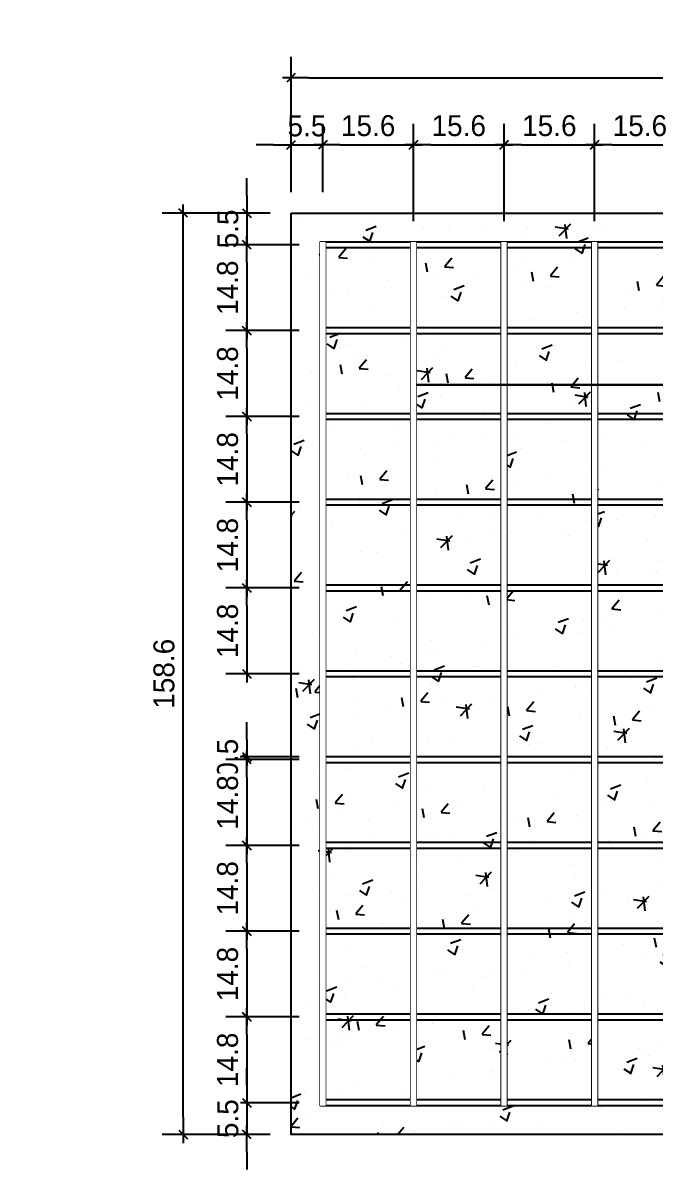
# Model space of a CAD drawing. Header units: millimetres. Extents: x 19458 to 19711, y 4351 to 4752.
# Drawn here: x 19489.28 to 19490.369, y 4518.287 to 4520.267 of the extents above; entities that cross this region are included whole.
import ezdxf
from ezdxf import colors
from ezdxf.entities.mleader import LeaderData, LeaderLine
from ezdxf.math import Vec2, Vec3

# ---------------------------------------------------------------- set-up
doc = ezdxf.new("R2010")
doc.units = ezdxf.units.MM
doc.set_wipeout_variables(frame=1)
for name, color, linetype in [('0 @ 0.2', 7, 'Continuous'), ('cotas', 1, 'Continuous'), ('cotas @ 500', 1, 'Continuous')]:
    doc.layers.add(name, color=color, linetype=linetype)
doc.styles.add('century gothic', font='GOTHIC.TTF')
doc.styles.add('COTAS SMC', font='GOTHIC.TTF')
doc.dimstyles.new('ANOTATIVE 100 SMCONSTRUCCIONES', dxfattribs={"dimscale": 0, "dimtxt": 0.18, "dimasz": 0.15, "dimexe": 0.18, "dimexo": 0.09, "dimgap": 0.1, "dimtad": 1, "dimzin": 0, "dimdsep": 46, "dimtxsty": 'century gothic', "dimblk1": 'FLECHA1', "dimblk2": 'FLECHA1', "dimsah": 1, "dimcen": 0.18, "dimdle": 0.075, "dimclrd": 1, "dimclre": 1, "dimclrt": 2, "dimaunit": 1, "dimadec": 0, "dimazin": 0, "dimtfac": 0.75, "dimtix": 1, "dimtmove": 2, "dimatfit": 3, "dimfxl": 0.09, "dimtvp": 1.5, "dimtfill": 1, "dimtolj": 1, "dimtzin": 0, "dimarcsym": 0})
doc.dimstyles.new('ANOTATIVE CM SMCONSTRUCCIONES', dxfattribs={"dimscale": 0, "dimtxt": 0.18, "dimasz": 0.15, "dimexe": 0.18, "dimexo": 0.18, "dimgap": 0.07, "dimtad": 1, "dimdec": 1, "dimlfac": 100, "dimdsep": 46, "dimtxsty": 'century gothic', "dimblk1": 'FLECHA1', "dimblk2": 'FLECHA1', "dimsah": 1, "dimcen": 0.18, "dimdle": 0.075, "dimclrd": 1, "dimclre": 1, "dimclrt": 2, "dimaunit": 1, "dimadec": 0, "dimazin": 2, "dimtfac": 0.75, "dimtdec": 1, "dimtix": 1, "dimtmove": 2, "dimatfit": 3, "dimfxl": 0.09, "dimtvp": 1.5, "dimtfill": 1, "dimtolj": 1, "dimtzin": 0, "dimarcsym": 0})
doc.dimstyles.new('PIES SMCONSTRUCCIONES', dxfattribs={"dimscale": 0, "dimtxt": 0.18, "dimasz": 0.2, "dimexe": 0.18, "dimexo": 0, "dimgap": 0.1, "dimtad": 1, "dimdec": 0, "dimlfac": 39.370079, "dimzin": 0, "dimdsep": 46, "dimlunit": 4, "dimtxsty": 'COTAS SMC', "dimblk1": 'FLECHA1', "dimblk2": 'FLECHA1', "dimsah": 1, "dimcen": 0.2, "dimdle": 0.075, "dimclrd": 1, "dimclre": 1, "dimclrt": 2, "dimaunit": 1, "dimadec": 0, "dimazin": 0, "dimtfac": 0.75, "dimtdec": 0, "dimtix": 1, "dimtmove": 2, "dimatfit": 3, "dimfxl": 0.09, "dimtvp": 1.5, "dimtfill": 1, "dimtolj": 1, "dimtzin": 0, "dimarcsym": 0})

# ---------------------------------------------------------------- blocks, each defined once
blk = doc.blocks.new('FLECHA1')
at = {"color": 4}
blk.add_line((-0.246176, -0.248081), (0.248081, 0.25), dxfattribs=at)
at = {"color": 1}
blk.add_line((-1, 0), (0.496162, 0), dxfattribs=at)
blk = doc.blocks.new('*D419')
at = {"layer": 'cotas', "color": 1, "lineweight": -2, "transparency": 16777216}
for p, q in [((19614.326, 4625.8448), (19614.326, 4700.8448)), ((19570.9836, 4550.8448), (19524.326, 4550.8448)), ((19614.326, 4548.4298), (19614.326, 4550.8448)), ((19570.5339, 4548.4298), (19524.326, 4548.4298)), ((19614.326, 4473.4298), (19614.326, 4398.4298))]:
    blk.add_line(p, q, dxfattribs=at)
at = {"layer": 'Defpoints', "color": 0, "transparency": 16777216}
for p in [(19614.326, 4550.8448), (19615.9836, 4550.8448), (19615.5339, 4548.4298)]:
    blk.add_point(p, dxfattribs=at)
at = {"layer": 'cotas', "color": 1, "lineweight": -2, "transparency": 16777216, "xscale": 75, "yscale": 75, "zscale": 75}
for p, rotation in [((19614.326, 4550.8448), 270), ((19614.326, 4548.4298), 90)]:
    blk.add_blockref('FLECHA1', p, dxfattribs=dict(at, rotation=rotation))
at = {"layer": 'cotas', "color": 2, "transparency": 16777216, "insert": (19517.3376, 4549.6373), "char_height": 90, "attachment_point": 5, "rotation": 90, "style": 'century gothic', "bg_fill": 3, "box_fill_scale": 1.1, "bg_fill_color": 256, "bg_fill_true_color": 13158600, "bg_fill_transparency": 0}
blk.add_mtext('\\A1;2.42', dxfattribs=at)
blk = doc.blocks.new('*D474')
at = {"layer": 'cotas', "color": 1, "lineweight": -2, "transparency": 16777216}
for p, q in [((19620.0128, 4651.7533), (19620.0128, 4751.7533)), ((19620.4168, 4551.7533), (19530.0128, 4551.7533)), ((19620.0128, 4550.5333), (19620.0128, 4551.7533)), ((19620.4168, 4550.5333), (19530.0128, 4550.5333)), ((19620.0128, 4450.5333), (19620.0128, 4350.5333))]:
    blk.add_line(p, q, dxfattribs=at)
at = {"layer": 'Defpoints', "color": 0, "transparency": 16777216}
for p in [(19620.0128, 4551.7533), (19620.4168, 4551.7533), (19620.4168, 4550.5333)]:
    blk.add_point(p, dxfattribs=at)
at = {"layer": 'cotas', "color": 1, "lineweight": -2, "transparency": 16777216, "xscale": 100, "yscale": 100, "zscale": 100}
for p, rotation in [((19620.0128, 4551.7533), 270), ((19620.0128, 4550.5333), 90)]:
    blk.add_blockref('FLECHA1', p, dxfattribs=dict(at, rotation=rotation))
at = {"layer": 'cotas', "color": 2, "transparency": 16777216, "insert": (19523.8809, 4551.1433), "char_height": 90, "attachment_point": 5, "rotation": 90, "style": 'COTAS SMC', "bg_fill": 3, "box_fill_scale": 1.1, "bg_fill_color": 256, "bg_fill_true_color": 13158600, "bg_fill_transparency": 0}
blk.add_mtext("\\A1;4'", dxfattribs=at)
blk = doc.blocks.new('*D859')
at = {"color": 1, "lineweight": -2, "transparency": 16777216}
for p, q in [((19489.7414, 4519.9756), (19489.7414, 4520.0929)), ((19489.7962, 4519.9756), (19489.7962, 4520.0929)), ((19489.7114, 4520.0569), (19489.6814, 4520.0569)), ((19489.7414, 4520.0569), (19489.7962, 4520.0569)), ((19489.8262, 4520.0569), (19489.8562, 4520.0569))]:
    blk.add_line(p, q, dxfattribs=at)
at = {"layer": 'Defpoints', "color": 0, "transparency": 16777216}
for p in [(19489.7962, 4520.0569), (19489.7414, 4519.9396), (19489.7962, 4519.9396)]:
    blk.add_point(p, dxfattribs=at)
at = {"color": 1, "lineweight": -2, "transparency": 16777216, "xscale": 0.03, "yscale": 0.03, "zscale": 0.03}
blk.add_blockref('FLECHA1', (19489.7414, 4520.0569), dxfattribs=at)
at = {"color": 1, "lineweight": -2, "transparency": 16777216, "xscale": 0.03, "yscale": 0.03, "zscale": 0.03, "rotation": 180}
blk.add_blockref('FLECHA1', (19489.7962, 4520.0569), dxfattribs=at)
at = {"color": 2, "transparency": 16777216, "insert": (19489.7688, 4520.0894), "char_height": 0.036, "attachment_point": 5, "style": 'century gothic', "bg_fill": 3, "box_fill_scale": 1.1, "bg_fill_color": 256, "bg_fill_true_color": 13158600, "bg_fill_transparency": 0}
blk.add_mtext('\\A1;5.5', dxfattribs=at)
blk = doc.blocks.new('*D860')
at = {"color": 1, "lineweight": -2, "transparency": 16777216}
for p, q in [((19489.7962, 4519.9756), (19489.7962, 4520.0929)), ((19489.952, 4519.9256), (19489.952, 4520.0929)), ((19489.8262, 4520.0569), (19489.922, 4520.0569))]:
    blk.add_line(p, q, dxfattribs=at)
at = {"layer": 'Defpoints', "color": 0, "transparency": 16777216}
for p in [(19489.952, 4520.0569), (19489.7962, 4519.9396), (19489.952, 4519.8896)]:
    blk.add_point(p, dxfattribs=at)
at = {"color": 1, "lineweight": -2, "transparency": 16777216, "xscale": 0.03, "yscale": 0.03, "zscale": 0.03, "rotation": 180}
blk.add_blockref('FLECHA1', (19489.7962, 4520.0569), dxfattribs=at)
at = {"color": 1, "lineweight": -2, "transparency": 16777216, "xscale": 0.03, "yscale": 0.03, "zscale": 0.03}
blk.add_blockref('FLECHA1', (19489.952, 4520.0569), dxfattribs=at)
at = {"color": 2, "transparency": 16777216, "insert": (19489.8741, 4520.0898), "char_height": 0.036, "attachment_point": 5, "style": 'century gothic', "bg_fill": 3, "box_fill_scale": 1.1, "bg_fill_color": 256, "bg_fill_true_color": 13158600, "bg_fill_transparency": 0}
blk.add_mtext('\\A1;15.6', dxfattribs=at)
blk = doc.blocks.new('*D861')
at = {"color": 1, "lineweight": -2, "transparency": 16777216}
for p, q in [((19489.952, 4519.9256), (19489.952, 4520.0929)), ((19490.1079, 4519.9256), (19490.1079, 4520.0929)), ((19489.982, 4520.0569), (19490.0779, 4520.0569))]:
    blk.add_line(p, q, dxfattribs=at)
at = {"layer": 'Defpoints', "color": 0, "transparency": 16777216}
for p in [(19490.1079, 4520.0569), (19489.952, 4519.8896), (19490.1079, 4519.8896)]:
    blk.add_point(p, dxfattribs=at)
at = {"color": 1, "lineweight": -2, "transparency": 16777216, "xscale": 0.03, "yscale": 0.03, "zscale": 0.03, "rotation": 180}
blk.add_blockref('FLECHA1', (19489.952, 4520.0569), dxfattribs=at)
at = {"color": 1, "lineweight": -2, "transparency": 16777216, "xscale": 0.03, "yscale": 0.03, "zscale": 0.03}
blk.add_blockref('FLECHA1', (19490.1079, 4520.0569), dxfattribs=at)
at = {"color": 2, "transparency": 16777216, "insert": (19490.03, 4520.0898), "char_height": 0.036, "attachment_point": 5, "style": 'century gothic', "bg_fill": 3, "box_fill_scale": 1.1, "bg_fill_color": 256, "bg_fill_true_color": 13158600, "bg_fill_transparency": 0}
blk.add_mtext('\\A1;15.6', dxfattribs=at)
blk = doc.blocks.new('*D862')
at = {"color": 1, "lineweight": -2, "transparency": 16777216}
for p, q in [((19490.1079, 4519.9256), (19490.1079, 4520.0929)), ((19490.2638, 4519.9256), (19490.2638, 4520.0929)), ((19490.1379, 4520.0569), (19490.2338, 4520.0569))]:
    blk.add_line(p, q, dxfattribs=at)
at = {"layer": 'Defpoints', "color": 0, "transparency": 16777216}
for p in [(19490.2638, 4520.0569), (19490.1079, 4519.8896), (19490.2638, 4519.8896)]:
    blk.add_point(p, dxfattribs=at)
at = {"color": 1, "lineweight": -2, "transparency": 16777216, "xscale": 0.03, "yscale": 0.03, "zscale": 0.03, "rotation": 180}
blk.add_blockref('FLECHA1', (19490.1079, 4520.0569), dxfattribs=at)
at = {"color": 1, "lineweight": -2, "transparency": 16777216, "xscale": 0.03, "yscale": 0.03, "zscale": 0.03}
blk.add_blockref('FLECHA1', (19490.2638, 4520.0569), dxfattribs=at)
at = {"color": 2, "transparency": 16777216, "insert": (19490.1859, 4520.0898), "char_height": 0.036, "attachment_point": 5, "style": 'century gothic', "bg_fill": 3, "box_fill_scale": 1.1, "bg_fill_color": 256, "bg_fill_true_color": 13158600, "bg_fill_transparency": 0}
blk.add_mtext('\\A1;15.6', dxfattribs=at)
blk = doc.blocks.new('*D863')
at = {"color": 1, "lineweight": -2, "transparency": 16777216}
for p, q in [((19490.2638, 4519.9256), (19490.2638, 4520.0929)), ((19490.4197, 4519.9256), (19490.4197, 4520.0929)), ((19490.2938, 4520.0569), (19490.3897, 4520.0569))]:
    blk.add_line(p, q, dxfattribs=at)
at = {"layer": 'Defpoints', "color": 0, "transparency": 16777216}
for p in [(19490.4197, 4520.0569), (19490.2638, 4519.8896), (19490.4197, 4519.8896)]:
    blk.add_point(p, dxfattribs=at)
at = {"color": 1, "lineweight": -2, "transparency": 16777216, "xscale": 0.03, "yscale": 0.03, "zscale": 0.03, "rotation": 180}
blk.add_blockref('FLECHA1', (19490.2638, 4520.0569), dxfattribs=at)
at = {"color": 1, "lineweight": -2, "transparency": 16777216, "xscale": 0.03, "yscale": 0.03, "zscale": 0.03}
blk.add_blockref('FLECHA1', (19490.4197, 4520.0569), dxfattribs=at)
at = {"color": 2, "transparency": 16777216, "insert": (19490.3417, 4520.0898), "char_height": 0.036, "attachment_point": 5, "style": 'century gothic', "bg_fill": 3, "box_fill_scale": 1.1, "bg_fill_color": 256, "bg_fill_true_color": 13158600, "bg_fill_transparency": 0}
blk.add_mtext('\\A1;15.6', dxfattribs=at)
blk = doc.blocks.new('*D870')
at = {"color": 1, "lineweight": -2, "transparency": 16777216}
for p, q in [((19489.7414, 4519.9756), (19489.7414, 4520.2086)), ((19491.2538, 4519.9756), (19491.2538, 4520.2086)), ((19489.7714, 4520.1726), (19491.2238, 4520.1726))]:
    blk.add_line(p, q, dxfattribs=at)
at = {"layer": 'Defpoints', "color": 0, "transparency": 16777216}
for p in [(19491.2538, 4520.1726), (19489.7414, 4519.9396), (19491.2538, 4519.9396)]:
    blk.add_point(p, dxfattribs=at)
at = {"color": 1, "lineweight": -2, "transparency": 16777216, "xscale": 0.03, "yscale": 0.03, "zscale": 0.03, "rotation": 180}
blk.add_blockref('FLECHA1', (19489.7414, 4520.1726), dxfattribs=at)
at = {"color": 1, "lineweight": -2, "transparency": 16777216, "xscale": 0.03, "yscale": 0.03, "zscale": 0.03}
blk.add_blockref('FLECHA1', (19491.2538, 4520.1726), dxfattribs=at)
at = {"color": 2, "transparency": 16777216, "insert": (19490.4976, 4520.2055), "char_height": 0.036, "attachment_point": 5, "style": 'century gothic', "bg_fill": 3, "box_fill_scale": 1.1, "bg_fill_color": 256, "bg_fill_true_color": 13158600, "bg_fill_transparency": 0}
blk.add_mtext('\\A1;151.2', dxfattribs=at)
blk = doc.blocks.new('*D871')
at = {"color": 1, "lineweight": -2, "transparency": 16777216}
for p, q in [((19489.6653, 4519.9696), (19489.6653, 4519.9996)), ((19489.7054, 4519.9396), (19489.6293, 4519.9396)), ((19489.6653, 4519.9396), (19489.6653, 4519.8848)), ((19489.7554, 4519.8848), (19489.6293, 4519.8848)), ((19489.6653, 4519.8548), (19489.6653, 4519.8248))]:
    blk.add_line(p, q, dxfattribs=at)
at = {"layer": 'Defpoints', "color": 0, "transparency": 16777216}
for p in [(19489.7414, 4519.9396), (19489.6653, 4519.8848), (19489.7914, 4519.8848)]:
    blk.add_point(p, dxfattribs=at)
at = {"color": 1, "lineweight": -2, "transparency": 16777216, "xscale": 0.03, "yscale": 0.03, "zscale": 0.03}
for p, rotation in [((19489.6653, 4519.9396), 270), ((19489.6653, 4519.8848), 90)]:
    blk.add_blockref('FLECHA1', p, dxfattribs=dict(at, rotation=rotation))
at = {"color": 2, "transparency": 16777216, "insert": (19489.6328, 4519.9122), "char_height": 0.036, "attachment_point": 5, "rotation": 90, "style": 'century gothic', "bg_fill": 3, "box_fill_scale": 1.1, "bg_fill_color": 256, "bg_fill_true_color": 13158600, "bg_fill_transparency": 0}
blk.add_mtext('\\A1;5.5', dxfattribs=at)
blk = doc.blocks.new('*D872')
at = {"color": 1, "lineweight": -2, "transparency": 16777216}
for p, q in [((19489.7554, 4519.8848), (19489.6293, 4519.8848)), ((19489.6653, 4519.8548), (19489.6653, 4519.7671)), ((19489.7554, 4519.7371), (19489.6293, 4519.7371))]:
    blk.add_line(p, q, dxfattribs=at)
at = {"layer": 'Defpoints', "color": 0, "transparency": 16777216}
for p in [(19489.7914, 4519.8848), (19489.6653, 4519.7371), (19489.7914, 4519.7371)]:
    blk.add_point(p, dxfattribs=at)
at = {"color": 1, "lineweight": -2, "transparency": 16777216, "xscale": 0.03, "yscale": 0.03, "zscale": 0.03}
for p, rotation in [((19489.6653, 4519.8848), 90), ((19489.6653, 4519.7371), 270)]:
    blk.add_blockref('FLECHA1', p, dxfattribs=dict(at, rotation=rotation))
at = {"color": 2, "transparency": 16777216, "insert": (19489.6323, 4519.811), "char_height": 0.036, "attachment_point": 5, "rotation": 90, "style": 'century gothic', "bg_fill": 3, "box_fill_scale": 1.1, "bg_fill_color": 256, "bg_fill_true_color": 13158600, "bg_fill_transparency": 0}
blk.add_mtext('\\A1;14.8', dxfattribs=at)
blk = doc.blocks.new('*D873')
at = {"color": 1, "lineweight": -2, "transparency": 16777216}
for p, q in [((19489.7554, 4519.7371), (19489.6293, 4519.7371)), ((19489.6653, 4519.7071), (19489.6653, 4519.6194)), ((19489.7554, 4519.5894), (19489.6293, 4519.5894))]:
    blk.add_line(p, q, dxfattribs=at)
at = {"layer": 'Defpoints', "color": 0, "transparency": 16777216}
for p in [(19489.7914, 4519.7371), (19489.6653, 4519.5894), (19489.7914, 4519.5894)]:
    blk.add_point(p, dxfattribs=at)
at = {"color": 1, "lineweight": -2, "transparency": 16777216, "xscale": 0.03, "yscale": 0.03, "zscale": 0.03}
for p, rotation in [((19489.6653, 4519.7371), 90), ((19489.6653, 4519.5894), 270)]:
    blk.add_blockref('FLECHA1', p, dxfattribs=dict(at, rotation=rotation))
at = {"color": 2, "transparency": 16777216, "insert": (19489.6323, 4519.6633), "char_height": 0.036, "attachment_point": 5, "rotation": 90, "style": 'century gothic', "bg_fill": 3, "box_fill_scale": 1.1, "bg_fill_color": 256, "bg_fill_true_color": 13158600, "bg_fill_transparency": 0}
blk.add_mtext('\\A1;14.8', dxfattribs=at)
blk = doc.blocks.new('*D874')
at = {"color": 1, "lineweight": -2, "transparency": 16777216}
for p, q in [((19489.7554, 4519.5894), (19489.6293, 4519.5894)), ((19489.6653, 4519.5594), (19489.6653, 4519.4717)), ((19489.7554, 4519.4417), (19489.6293, 4519.4417))]:
    blk.add_line(p, q, dxfattribs=at)
at = {"layer": 'Defpoints', "color": 0, "transparency": 16777216}
for p in [(19489.7914, 4519.5894), (19489.6653, 4519.4417), (19489.7914, 4519.4417)]:
    blk.add_point(p, dxfattribs=at)
at = {"color": 1, "lineweight": -2, "transparency": 16777216, "xscale": 0.03, "yscale": 0.03, "zscale": 0.03}
for p, rotation in [((19489.6653, 4519.5894), 90), ((19489.6653, 4519.4417), 270)]:
    blk.add_blockref('FLECHA1', p, dxfattribs=dict(at, rotation=rotation))
at = {"color": 2, "transparency": 16777216, "insert": (19489.6323, 4519.5156), "char_height": 0.036, "attachment_point": 5, "rotation": 90, "style": 'century gothic', "bg_fill": 3, "box_fill_scale": 1.1, "bg_fill_color": 256, "bg_fill_true_color": 13158600, "bg_fill_transparency": 0}
blk.add_mtext('\\A1;14.8', dxfattribs=at)
blk = doc.blocks.new('*D875')
at = {"color": 1, "lineweight": -2, "transparency": 16777216}
for p, q in [((19489.7554, 4519.4417), (19489.6293, 4519.4417)), ((19489.6653, 4519.4117), (19489.6653, 4519.3241)), ((19489.7554, 4519.2941), (19489.6293, 4519.2941))]:
    blk.add_line(p, q, dxfattribs=at)
at = {"layer": 'Defpoints', "color": 0, "transparency": 16777216}
for p in [(19489.7914, 4519.4417), (19489.6653, 4519.2941), (19489.7914, 4519.2941)]:
    blk.add_point(p, dxfattribs=at)
at = {"color": 1, "lineweight": -2, "transparency": 16777216, "xscale": 0.03, "yscale": 0.03, "zscale": 0.03}
for p, rotation in [((19489.6653, 4519.4417), 90), ((19489.6653, 4519.2941), 270)]:
    blk.add_blockref('FLECHA1', p, dxfattribs=dict(at, rotation=rotation))
at = {"color": 2, "transparency": 16777216, "insert": (19489.6323, 4519.3679), "char_height": 0.036, "attachment_point": 5, "rotation": 90, "style": 'century gothic', "bg_fill": 3, "box_fill_scale": 1.1, "bg_fill_color": 256, "bg_fill_true_color": 13158600, "bg_fill_transparency": 0}
blk.add_mtext('\\A1;14.8', dxfattribs=at)
blk = doc.blocks.new('*D876')
at = {"color": 1, "lineweight": -2, "transparency": 16777216}
for p, q in [((19489.7554, 4519.2941), (19489.6293, 4519.2941)), ((19489.6653, 4519.2641), (19489.6653, 4519.1764)), ((19489.7554, 4519.1464), (19489.6293, 4519.1464))]:
    blk.add_line(p, q, dxfattribs=at)
at = {"layer": 'Defpoints', "color": 0, "transparency": 16777216}
for p in [(19489.7914, 4519.2941), (19489.6653, 4519.1464), (19489.7914, 4519.1464)]:
    blk.add_point(p, dxfattribs=at)
at = {"color": 1, "lineweight": -2, "transparency": 16777216, "xscale": 0.03, "yscale": 0.03, "zscale": 0.03}
for p, rotation in [((19489.6653, 4519.2941), 90), ((19489.6653, 4519.1464), 270)]:
    blk.add_blockref('FLECHA1', p, dxfattribs=dict(at, rotation=rotation))
at = {"color": 2, "transparency": 16777216, "insert": (19489.6323, 4519.2202), "char_height": 0.036, "attachment_point": 5, "rotation": 90, "style": 'century gothic', "bg_fill": 3, "box_fill_scale": 1.1, "bg_fill_color": 256, "bg_fill_true_color": 13158600, "bg_fill_transparency": 0}
blk.add_mtext('\\A1;14.8', dxfattribs=at)
blk = doc.blocks.new('*D877')
at = {"color": 1, "lineweight": -2, "transparency": 16777216}
for p, q in [((19489.6653, 4519.0334), (19489.6653, 4519.0634)), ((19489.7554, 4519.0034), (19489.6293, 4519.0034)), ((19489.6653, 4519.0034), (19489.6653, 4518.9987)), ((19489.7554, 4518.9987), (19489.6293, 4518.9987)), ((19489.6653, 4518.9687), (19489.6653, 4518.9387))]:
    blk.add_line(p, q, dxfattribs=at)
at = {"layer": 'Defpoints', "color": 0, "transparency": 16777216}
for p in [(19489.7914, 4519.0034), (19489.6653, 4518.9987), (19489.7914, 4518.9987)]:
    blk.add_point(p, dxfattribs=at)
at = {"color": 1, "lineweight": -2, "transparency": 16777216, "xscale": 0.03, "yscale": 0.03, "zscale": 0.03}
for p, rotation in [((19489.6653, 4519.0034), 270), ((19489.6653, 4518.9987), 90)]:
    blk.add_blockref('FLECHA1', p, dxfattribs=dict(at, rotation=rotation))
at = {"color": 2, "transparency": 16777216, "insert": (19489.6323, 4519.0011), "char_height": 0.036, "attachment_point": 5, "rotation": 90, "style": 'century gothic', "bg_fill": 3, "box_fill_scale": 1.1, "bg_fill_color": 256, "bg_fill_true_color": 13158600, "bg_fill_transparency": 0}
blk.add_mtext('\\A1;0.5', dxfattribs=at)
blk = doc.blocks.new('*D878')
at = {"color": 1, "lineweight": -2, "transparency": 16777216}
for p, q in [((19489.7554, 4518.9987), (19489.6293, 4518.9987)), ((19489.6653, 4518.9687), (19489.6653, 4518.881)), ((19489.7554, 4518.851), (19489.6293, 4518.851))]:
    blk.add_line(p, q, dxfattribs=at)
at = {"layer": 'Defpoints', "color": 0, "transparency": 16777216}
for p in [(19489.7914, 4518.9987), (19489.6653, 4518.851), (19489.7914, 4518.851)]:
    blk.add_point(p, dxfattribs=at)
at = {"color": 1, "lineweight": -2, "transparency": 16777216, "xscale": 0.03, "yscale": 0.03, "zscale": 0.03}
for p, rotation in [((19489.6653, 4518.9987), 90), ((19489.6653, 4518.851), 270)]:
    blk.add_blockref('FLECHA1', p, dxfattribs=dict(at, rotation=rotation))
at = {"color": 2, "transparency": 16777216, "insert": (19489.6323, 4518.9248), "char_height": 0.036, "attachment_point": 5, "rotation": 90, "style": 'century gothic', "bg_fill": 3, "box_fill_scale": 1.1, "bg_fill_color": 256, "bg_fill_true_color": 13158600, "bg_fill_transparency": 0}
blk.add_mtext('\\A1;14.8', dxfattribs=at)
blk = doc.blocks.new('*D879')
at = {"color": 1, "lineweight": -2, "transparency": 16777216}
for p, q in [((19489.7554, 4518.851), (19489.6293, 4518.851)), ((19489.6653, 4518.821), (19489.6653, 4518.7333)), ((19489.7554, 4518.7033), (19489.6293, 4518.7033))]:
    blk.add_line(p, q, dxfattribs=at)
at = {"layer": 'Defpoints', "color": 0, "transparency": 16777216}
for p in [(19489.7914, 4518.851), (19489.6653, 4518.7033), (19489.7914, 4518.7033)]:
    blk.add_point(p, dxfattribs=at)
at = {"color": 1, "lineweight": -2, "transparency": 16777216, "xscale": 0.03, "yscale": 0.03, "zscale": 0.03}
for p, rotation in [((19489.6653, 4518.851), 90), ((19489.6653, 4518.7033), 270)]:
    blk.add_blockref('FLECHA1', p, dxfattribs=dict(at, rotation=rotation))
at = {"color": 2, "transparency": 16777216, "insert": (19489.6323, 4518.7771), "char_height": 0.036, "attachment_point": 5, "rotation": 90, "style": 'century gothic', "bg_fill": 3, "box_fill_scale": 1.1, "bg_fill_color": 256, "bg_fill_true_color": 13158600, "bg_fill_transparency": 0}
blk.add_mtext('\\A1;14.8', dxfattribs=at)
blk = doc.blocks.new('*D880')
at = {"color": 1, "lineweight": -2, "transparency": 16777216}
for p, q in [((19489.7554, 4518.7033), (19489.6293, 4518.7033)), ((19489.6653, 4518.6733), (19489.6653, 4518.5856)), ((19489.7554, 4518.5556), (19489.6293, 4518.5556))]:
    blk.add_line(p, q, dxfattribs=at)
at = {"layer": 'Defpoints', "color": 0, "transparency": 16777216}
for p in [(19489.7914, 4518.7033), (19489.6653, 4518.5556), (19489.7914, 4518.5556)]:
    blk.add_point(p, dxfattribs=at)
at = {"color": 1, "lineweight": -2, "transparency": 16777216, "xscale": 0.03, "yscale": 0.03, "zscale": 0.03}
for p, rotation in [((19489.6653, 4518.7033), 90), ((19489.6653, 4518.5556), 270)]:
    blk.add_blockref('FLECHA1', p, dxfattribs=dict(at, rotation=rotation))
at = {"color": 2, "transparency": 16777216, "insert": (19489.6323, 4518.6295), "char_height": 0.036, "attachment_point": 5, "rotation": 90, "style": 'century gothic', "bg_fill": 3, "box_fill_scale": 1.1, "bg_fill_color": 256, "bg_fill_true_color": 13158600, "bg_fill_transparency": 0}
blk.add_mtext('\\A1;14.8', dxfattribs=at)
blk = doc.blocks.new('*D881')
at = {"color": 1, "lineweight": -2, "transparency": 16777216}
for p, q in [((19489.7554, 4518.5556), (19489.6293, 4518.5556)), ((19489.6653, 4518.5256), (19489.6653, 4518.4379)), ((19489.7554, 4518.4079), (19489.6293, 4518.4079))]:
    blk.add_line(p, q, dxfattribs=at)
at = {"layer": 'Defpoints', "color": 0, "transparency": 16777216}
for p in [(19489.7914, 4518.5556), (19489.6653, 4518.4079), (19489.7914, 4518.4079)]:
    blk.add_point(p, dxfattribs=at)
at = {"color": 1, "lineweight": -2, "transparency": 16777216, "xscale": 0.03, "yscale": 0.03, "zscale": 0.03}
for p, rotation in [((19489.6653, 4518.5556), 90), ((19489.6653, 4518.4079), 270)]:
    blk.add_blockref('FLECHA1', p, dxfattribs=dict(at, rotation=rotation))
at = {"color": 2, "transparency": 16777216, "insert": (19489.6323, 4518.4818), "char_height": 0.036, "attachment_point": 5, "rotation": 90, "style": 'century gothic', "bg_fill": 3, "box_fill_scale": 1.1, "bg_fill_color": 256, "bg_fill_true_color": 13158600, "bg_fill_transparency": 0}
blk.add_mtext('\\A1;14.8', dxfattribs=at)
blk = doc.blocks.new('*D882')
at = {"color": 1, "lineweight": -2, "transparency": 16777216}
for p, q in [((19489.6653, 4518.4379), (19489.6653, 4518.4679)), ((19489.7554, 4518.4079), (19489.6293, 4518.4079)), ((19489.6653, 4518.4079), (19489.6653, 4518.3532)), ((19489.7054, 4518.3532), (19489.6293, 4518.3532)), ((19489.6653, 4518.3232), (19489.6653, 4518.2932))]:
    blk.add_line(p, q, dxfattribs=at)
at = {"layer": 'Defpoints', "color": 0, "transparency": 16777216}
for p in [(19489.7914, 4518.4079), (19489.6653, 4518.3532), (19489.7414, 4518.3532)]:
    blk.add_point(p, dxfattribs=at)
at = {"color": 1, "lineweight": -2, "transparency": 16777216, "xscale": 0.03, "yscale": 0.03, "zscale": 0.03}
for p, rotation in [((19489.6653, 4518.4079), 270), ((19489.6653, 4518.3532), 90)]:
    blk.add_blockref('FLECHA1', p, dxfattribs=dict(at, rotation=rotation))
at = {"color": 2, "transparency": 16777216, "insert": (19489.6328, 4518.3805), "char_height": 0.036, "attachment_point": 5, "rotation": 90, "style": 'century gothic', "bg_fill": 3, "box_fill_scale": 1.1, "bg_fill_color": 256, "bg_fill_true_color": 13158600, "bg_fill_transparency": 0}
blk.add_mtext('\\A1;5.5', dxfattribs=at)
blk = doc.blocks.new('*D883')
at = {"color": 1, "lineweight": -2, "transparency": 16777216}
for p, q in [((19489.7054, 4519.9396), (19489.5198, 4519.9396)), ((19489.5558, 4518.3832), (19489.5558, 4519.9096)), ((19489.7054, 4518.3532), (19489.5198, 4518.3532))]:
    blk.add_line(p, q, dxfattribs=at)
at = {"layer": 'Defpoints', "color": 0, "transparency": 16777216}
for p in [(19489.5558, 4519.9396), (19489.7414, 4519.9396), (19489.7414, 4518.3532)]:
    blk.add_point(p, dxfattribs=at)
at = {"color": 1, "lineweight": -2, "transparency": 16777216, "xscale": 0.03, "yscale": 0.03, "zscale": 0.03}
for p, rotation in [((19489.5558, 4519.9396), 90), ((19489.5558, 4518.3532), 270)]:
    blk.add_blockref('FLECHA1', p, dxfattribs=dict(at, rotation=rotation))
at = {"color": 2, "transparency": 16777216, "insert": (19489.5229, 4519.1464), "char_height": 0.036, "attachment_point": 5, "rotation": 90, "style": 'century gothic', "bg_fill": 3, "box_fill_scale": 1.1, "bg_fill_color": 256, "bg_fill_true_color": 13158600, "bg_fill_transparency": 0}
blk.add_mtext('\\A1;158.6', dxfattribs=at)
blk = doc.blocks.new('*U1037')
at = {"layer": 'cotas @ 500'}
dim = blk.add_linear_dim(base=(19614.3260382735, 4550.8448237801), p1=(19615.5338597089, 4548.4298237801), p2=(19615.9836080801, 4550.8448237801), angle=90, dimstyle='ANOTATIVE 100 SMCONSTRUCCIONES', override={"dimscale": 500, "dimtix": 1, "dimtofl": 1, "dimtmove": 1, "dimatfit": 1}, dxfattribs=at)
dim.commit()
dim.dimension.update_dxf_attribs({"geometry": '*D419', "text_midpoint": (19517.3375950376, 4549.6373237801)})
blk = doc.blocks.new('*U1039')
at = {"layer": 'cotas @ 500'}
dim = blk.add_linear_dim(base=(19620.0128, 4551.7533), p1=(19620.4168, 4550.5333), p2=(19620.4168, 4551.7533), angle=90, dimstyle='PIES SMCONSTRUCCIONES', override={"dimscale": 500, "dimtix": 1, "dimtofl": 1, "dimtmove": 2, "dimatfit": 3}, dxfattribs=at)
dim.commit()
dim.dimension.update_dxf_attribs({"geometry": '*D474', "text_midpoint": (19523.8809, 4551.1433)})

msp = doc.modelspace()

# ---------------------------------------------------------------- block references
at = {"layer": 'cotas'}
msp.add_blockref('*U1037', (0, 0), dxfattribs=at)

# ---------------------------------------------------------------- next in the draw order: block references
msp.add_blockref('*U1039', (0, 0), dxfattribs=at)

# ---------------------------------------------------------------- next in the draw order: hatches: boundary and pattern name
h = msp.add_hatch()
h.set_pattern_fill('AR-CONC', color=250, scale=0.001)
h.set_pattern_definition([(50, (19.52941, -3.13942), (0.182184669, -0.0159390855), [0.01905, -0.20955]), (355, (19.52941, -3.13942), (-0.0352434214, 0.1910568452), [0.01524, -0.1676405842]), (100.4514447, (19.5446, -3.14075), (0.1469412471, 0.1751177519), [0.0161900088, -0.1780902446]), (46.1842, (19.5294, -3.08862), (0.271079041, -0.042042328), [0.028575, -0.314325]), (96.6355576, (19.552, -3.09213), (0.237404134, 0.2474261246), [0.024285023, -0.267135608]), (351.1841512, (19.5294, -3.08862), (0.237404134, 0.2474261246), [0.022859967, -0.251459732]), (21, (19.55481, -3.10132), (0.1516143913, -0.1022651982), [0.01905, -0.20955]), (326, (19.55481, -3.10132), (0.0618020283, 0.1841879661), [0.01524, -0.16764]), (71.451445, (19.56745, -3.10984), (0.2134164193, 0.0819227689), [0.0161900088, -0.1780899376]), (37.5, (19.52941, -3.13942), (0.00308860325, 0.08455503887), [0, -0.165608, 0, -0.17018, 0, -0.168275]), (7.5, (19.52941, -3.13942), (0.0668196625, 0.1001805748), [0, -0.097028, 0, -0.161798, 0, -0.064135]), (327.5, (19.47277, -3.13942), (0.13559059517, -0.005728744), [0, -0.0635, 0, -0.19812, 0, -0.26289]), (317.5, (19.44737, -3.13942), (0.1481291814, 0.025426491), [0, -0.08255, 0, -0.131572, 0, -0.18669])])
h.paths.add_polyline_path([(19489.7414, 4519.9396), (19491.2538, 4519.9396), (19491.2538, 4518.3532), (19489.7414, 4518.3532)])

# ---------------------------------------------------------------- next in the draw order: linework, layer by layer
at = {"color": 3}
msp.add_lwpolyline([(19489.7414, 4519.9396), (19491.2538, 4519.9396), (19491.2538, 4518.3532), (19489.7414, 4518.3532)], close=True, dxfattribs=at)
at = {"color": 1}
for points in [[(19489.8009, 4519.8896), (19489.7914, 4519.8896), (19489.7914, 4518.4032), (19489.8009, 4518.4032)], [(19489.7914, 4519.8896), (19489.7914, 4519.88), (19491.2038, 4519.88), (19491.2038, 4519.8896)], [(19489.9568, 4519.8896), (19489.9473, 4519.8896), (19489.9473, 4518.4032), (19489.9568, 4518.4032)], [(19490.1127, 4519.8896), (19490.1032, 4519.8896), (19490.1032, 4518.4032), (19490.1127, 4518.4032)], [(19490.2686, 4519.8896), (19490.259, 4519.8896), (19490.259, 4518.4032), (19490.2686, 4518.4032)], [(19489.7914, 4519.7419), (19489.7914, 4519.7324), (19491.2038, 4519.7324), (19491.2038, 4519.7419)], [(19489.7914, 4519.5942), (19489.7914, 4519.5847), (19491.2038, 4519.5847), (19491.2038, 4519.5942)], [(19489.7914, 4519.4465), (19489.7914, 4519.437), (19491.2038, 4519.437), (19491.2038, 4519.4465)], [(19489.7914, 4519.2988), (19489.7914, 4519.2893), (19491.2038, 4519.2893), (19491.2038, 4519.2988)], [(19489.7914, 4519.1511), (19489.7914, 4519.1416), (19491.2038, 4519.1416), (19491.2038, 4519.1511)], [(19489.7914, 4519.0034), (19489.7914, 4518.9939), (19491.2038, 4518.9939), (19491.2038, 4519.0034)], [(19489.7914, 4518.8558), (19489.7914, 4518.8462), (19491.2038, 4518.8462), (19491.2038, 4518.8558)], [(19489.7914, 4518.7081), (19489.7914, 4518.6985), (19491.2038, 4518.6985), (19491.2038, 4518.7081)], [(19489.7914, 4518.5604), (19489.7914, 4518.5508), (19491.2038, 4518.5508), (19491.2038, 4518.5604)], [(19489.7914, 4518.4127), (19489.7914, 4518.4032), (19491.2038, 4518.4032), (19491.2038, 4518.4127)]]:
    msp.add_lwpolyline(points, close=True, dxfattribs=at)

# ---------------------------------------------------------------- next in the draw order: dimensions: what is measured, and where the dimension line sits
at = {"layer": '0 @ 0.2'}
dim = msp.add_linear_dim(base=(19489.7962, 4520.0569), p1=(19489.7414, 4519.9396), p2=(19489.7962, 4519.9396), dimstyle='ANOTATIVE CM SMCONSTRUCCIONES', override={"dimscale": 0.2, "dimtix": 1, "dimtofl": 1, "dimtmove": 2, "dimatfit": 3}, dxfattribs=at)
dim.commit()
dim.dimension.update_dxf_attribs({"geometry": '*D859', "text_midpoint": (19489.7688, 4520.0894)})

# ---------------------------------------------------------------- next in the draw order: wipeouts: each hides what was drawn before it
at = {"color": 1}
for points in [[(19489.8009, 4519.8896), (19489.7914, 4519.8896), (19489.7914, 4518.4032), (19489.8009, 4518.4032)], [(19489.9568, 4519.8896), (19489.9473, 4519.8896), (19489.9473, 4518.4032), (19489.9568, 4518.4032)], [(19490.1127, 4519.8896), (19490.1032, 4519.8896), (19490.1032, 4518.4032), (19490.1127, 4518.4032)], [(19490.2686, 4519.8896), (19490.259, 4519.8896), (19490.259, 4518.4032), (19490.2686, 4518.4032)]]:
    msp.add_wipeout(points, dxfattribs=at)

# ---------------------------------------------------------------- next in the draw order: dimensions: what is measured, and where the dimension line sits
at = {"layer": '0 @ 0.2'}
dim = msp.add_linear_dim(base=(19489.952, 4520.0569), p1=(19489.7962, 4519.9396), p2=(19489.952, 4519.8896), dimstyle='ANOTATIVE CM SMCONSTRUCCIONES', override={"dimscale": 0.2, "dimtix": 1, "dimtofl": 1, "dimtmove": 2, "dimatfit": 3}, dxfattribs=at)
dim.commit()
dim.dimension.update_dxf_attribs({"geometry": '*D860', "text_midpoint": (19489.8741, 4520.0898)})
dim = msp.add_linear_dim(base=(19489.6653, 4518.9987), p1=(19489.7914, 4519.0034), p2=(19489.7914, 4518.9987), angle=90, dimstyle='ANOTATIVE CM SMCONSTRUCCIONES', override={"dimscale": 0.2, "dimtix": 1, "dimtofl": 1, "dimtmove": 2, "dimatfit": 3}, dxfattribs=at)
dim.commit()
dim.dimension.update_dxf_attribs({"geometry": '*D877', "text_midpoint": (19489.6323, 4519.0011)})

# ---------------------------------------------------------------- next in the draw order: leaders
ml = msp.add_multileader_mtext('Standard', dxfattribs=at)
ml.set_content("\\A1;REFUERZO CON VARILLA \\PDE %%C{\\H0.7x;\\S3#8;}''@6'' A/D", color=2, style='century gothic')
ml.set_leader_properties(color=1)
ml.build(insert=Vec2(0, 0))
ml.multileader.update_dxf_attribs({"dogleg_length": 0.09, "arrow_head_size": 0.036, "scale": 0.2})
ctx = ml.context
ctx.base_point, ctx.scale, ctx.char_height, ctx.arrow_head_size, ctx.landing_gap_size, ctx.plane_origin = Vec3(19491.4357, 4519.644), 0.2, 0.036, 0.036, 0.002, Vec3(19491.3094, 4519.4728)
notes = []
notes.append((ctx, [(0, (1, 1, 0), (19491.3768, 4519.644), (1, 0), 0.0589, [(4, [(19491.2046, 4519.644), (19490.8921, 4519.644), (19490.5803, 4519.644), (19490.2686, 4519.644), (19489.9568, 4519.644)], 0, [])])]))
ctx.mtext.insert, ctx.mtext.flow_direction = Vec3(19491.4377, 4519.6644), 5
for ctx, leaders in notes:
    for number, flags, end, landing, length, lines in leaders:
        leader = LeaderData()
        leader.index, (leader.has_last_leader_line, leader.has_dogleg_vector, leader.attachment_direction) = number, flags
        leader.last_leader_point, leader.dogleg_vector, leader.dogleg_length = Vec3(end), Vec3(landing), length
        for number, points, colour, breaks in lines:
            line = LeaderLine()
            line.index, line.vertices, line.color, line.breaks = number, Vec3.list(points), colors.encode_raw_color(colour), breaks
            leader.lines.append(line)
        ctx.leaders.append(leader)

# ---------------------------------------------------------------- next in the draw order: dimensions: what is measured, and where the dimension line sits
dim = msp.add_linear_dim(base=(19490.1079, 4520.0569), p1=(19489.952, 4519.8896), p2=(19490.1079, 4519.8896), dimstyle='ANOTATIVE CM SMCONSTRUCCIONES', override={"dimscale": 0.2, "dimtix": 1, "dimtofl": 1, "dimtmove": 2, "dimatfit": 3}, dxfattribs=at)
dim.commit()
dim.dimension.update_dxf_attribs({"geometry": '*D861', "text_midpoint": (19490.03, 4520.0898)})
dim = msp.add_linear_dim(base=(19489.6653, 4518.851), p1=(19489.7914, 4518.9987), p2=(19489.7914, 4518.851), angle=90, dimstyle='ANOTATIVE CM SMCONSTRUCCIONES', override={"dimscale": 0.2, "dimtix": 1, "dimtofl": 1, "dimtmove": 2, "dimatfit": 3}, dxfattribs=at)
dim.commit()
dim.dimension.update_dxf_attribs({"geometry": '*D878', "text_midpoint": (19489.6323, 4518.9248)})

# ---------------------------------------------------------------- next in the draw order: dimensions: what is measured, and where the dimension line sits
dim = msp.add_linear_dim(base=(19490.2638, 4520.0569), p1=(19490.1079, 4519.8896), p2=(19490.2638, 4519.8896), dimstyle='ANOTATIVE CM SMCONSTRUCCIONES', override={"dimscale": 0.2, "dimtix": 1, "dimtofl": 1, "dimtmove": 2, "dimatfit": 3}, dxfattribs=at)
dim.commit()
dim.dimension.update_dxf_attribs({"geometry": '*D862', "text_midpoint": (19490.1859, 4520.0898)})
dim = msp.add_linear_dim(base=(19489.6653, 4518.7033), p1=(19489.7914, 4518.851), p2=(19489.7914, 4518.7033), angle=90, dimstyle='ANOTATIVE CM SMCONSTRUCCIONES', override={"dimscale": 0.2, "dimtix": 1, "dimtofl": 1, "dimtmove": 2, "dimatfit": 3}, dxfattribs=at)
dim.commit()
dim.dimension.update_dxf_attribs({"geometry": '*D879', "text_midpoint": (19489.6323, 4518.7771)})

# ---------------------------------------------------------------- next in the draw order: dimensions: what is measured, and where the dimension line sits
dim = msp.add_linear_dim(base=(19490.4197, 4520.0569), p1=(19490.2638, 4519.8896), p2=(19490.4197, 4519.8896), dimstyle='ANOTATIVE CM SMCONSTRUCCIONES', override={"dimscale": 0.2, "dimtix": 1, "dimtofl": 1, "dimtmove": 2, "dimatfit": 3}, dxfattribs=at)
dim.commit()
dim.dimension.update_dxf_attribs({"geometry": '*D863', "text_midpoint": (19490.3417, 4520.0898)})
dim = msp.add_linear_dim(base=(19489.6653, 4518.5556), p1=(19489.7914, 4518.7033), p2=(19489.7914, 4518.5556), angle=90, dimstyle='ANOTATIVE CM SMCONSTRUCCIONES', override={"dimscale": 0.2, "dimtix": 1, "dimtofl": 1, "dimtmove": 2, "dimatfit": 3}, dxfattribs=at)
dim.commit()
dim.dimension.update_dxf_attribs({"geometry": '*D880', "text_midpoint": (19489.6323, 4518.6295)})

# ---------------------------------------------------------------- next in the draw order: dimensions: what is measured, and where the dimension line sits
dim = msp.add_linear_dim(base=(19491.2538, 4520.1726), p1=(19489.7414, 4519.9396), p2=(19491.2538, 4519.9396), dimstyle='ANOTATIVE CM SMCONSTRUCCIONES', override={"dimscale": 0.2, "dimtix": 1, "dimtofl": 1, "dimtmove": 2, "dimatfit": 3}, dxfattribs=at)
dim.commit()
dim.dimension.update_dxf_attribs({"geometry": '*D870', "text_midpoint": (19490.4976, 4520.2055)})
dim = msp.add_linear_dim(base=(19489.6653, 4518.4079), p1=(19489.7914, 4518.5556), p2=(19489.7914, 4518.4079), angle=90, dimstyle='ANOTATIVE CM SMCONSTRUCCIONES', override={"dimscale": 0.2, "dimtix": 1, "dimtofl": 1, "dimtmove": 2, "dimatfit": 3}, dxfattribs=at)
dim.commit()
dim.dimension.update_dxf_attribs({"geometry": '*D881', "text_midpoint": (19489.6323, 4518.4818)})

# ---------------------------------------------------------------- next in the draw order: dimensions: what is measured, and where the dimension line sits
for base, p1, p2, picture, middle in [((19489.6653, 4519.8848), (19489.7414, 4519.9396), (19489.7914, 4519.8848), '*D871', (19489.6328, 4519.9122)), ((19489.6653, 4518.3532), (19489.7914, 4518.4079), (19489.7414, 4518.3532), '*D882', (19489.6328, 4518.3805))]:
    dim = msp.add_linear_dim(base=base, p1=p1, p2=p2, angle=90, dimstyle='ANOTATIVE CM SMCONSTRUCCIONES', override={"dimscale": 0.2, "dimtix": 1, "dimtofl": 1, "dimtmove": 2, "dimatfit": 3}, dxfattribs=at)
    dim.commit()
    dim.dimension.update_dxf_attribs({"geometry": picture, "text_midpoint": middle})

# ---------------------------------------------------------------- next in the draw order: dimensions: what is measured, and where the dimension line sits
dim = msp.add_linear_dim(base=(19489.6653, 4519.7371), p1=(19489.7914, 4519.8848), p2=(19489.7914, 4519.7371), angle=90, dimstyle='ANOTATIVE CM SMCONSTRUCCIONES', override={"dimscale": 0.2, "dimtix": 1, "dimtofl": 1, "dimtmove": 2, "dimatfit": 3}, dxfattribs=at)
dim.commit()
dim.dimension.update_dxf_attribs({"geometry": '*D872', "text_midpoint": (19489.6323, 4519.811)})

# ---------------------------------------------------------------- next in the draw order: dimensions: what is measured, and where the dimension line sits
dim = msp.add_linear_dim(base=(19489.6653, 4519.5894), p1=(19489.7914, 4519.7371), p2=(19489.7914, 4519.5894), angle=90, dimstyle='ANOTATIVE CM SMCONSTRUCCIONES', override={"dimscale": 0.2, "dimtix": 1, "dimtofl": 1, "dimtmove": 2, "dimatfit": 3}, dxfattribs=at)
dim.commit()
dim.dimension.update_dxf_attribs({"geometry": '*D873', "text_midpoint": (19489.6323, 4519.6633)})

# ---------------------------------------------------------------- next in the draw order: dimensions: what is measured, and where the dimension line sits
dim = msp.add_linear_dim(base=(19489.6653, 4519.4417), p1=(19489.7914, 4519.5894), p2=(19489.7914, 4519.4417), angle=90, dimstyle='ANOTATIVE CM SMCONSTRUCCIONES', override={"dimscale": 0.2, "dimtix": 1, "dimtofl": 1, "dimtmove": 2, "dimatfit": 3}, dxfattribs=at)
dim.commit()
dim.dimension.update_dxf_attribs({"geometry": '*D874', "text_midpoint": (19489.6323, 4519.5156)})

# ---------------------------------------------------------------- next in the draw order: dimensions: what is measured, and where the dimension line sits
dim = msp.add_linear_dim(base=(19489.6653, 4519.2941), p1=(19489.7914, 4519.4417), p2=(19489.7914, 4519.2941), angle=90, dimstyle='ANOTATIVE CM SMCONSTRUCCIONES', override={"dimscale": 0.2, "dimtix": 1, "dimtofl": 1, "dimtmove": 2, "dimatfit": 3}, dxfattribs=at)
dim.commit()
dim.dimension.update_dxf_attribs({"geometry": '*D875', "text_midpoint": (19489.6323, 4519.3679)})

# ---------------------------------------------------------------- next in the draw order: dimensions: what is measured, and where the dimension line sits
dim = msp.add_linear_dim(base=(19489.6653, 4519.1464), p1=(19489.7914, 4519.2941), p2=(19489.7914, 4519.1464), angle=90, dimstyle='ANOTATIVE CM SMCONSTRUCCIONES', override={"dimscale": 0.2, "dimtix": 1, "dimtofl": 1, "dimtmove": 2, "dimatfit": 3}, dxfattribs=at)
dim.commit()
dim.dimension.update_dxf_attribs({"geometry": '*D876', "text_midpoint": (19489.6323, 4519.2202)})

# ---------------------------------------------------------------- next in the draw order: dimensions: what is measured, and where the dimension line sits
dim = msp.add_linear_dim(base=(19489.5558, 4519.9396), p1=(19489.7414, 4518.3532), p2=(19489.7414, 4519.9396), angle=90, dimstyle='ANOTATIVE CM SMCONSTRUCCIONES', override={"dimscale": 0.2, "dimtix": 1, "dimtofl": 1, "dimtmove": 2, "dimatfit": 3}, dxfattribs=at)
dim.commit()
dim.dimension.update_dxf_attribs({"geometry": '*D883', "text_midpoint": (19489.5229, 4519.1464)})

doc.saveas('drawing.dxf')
